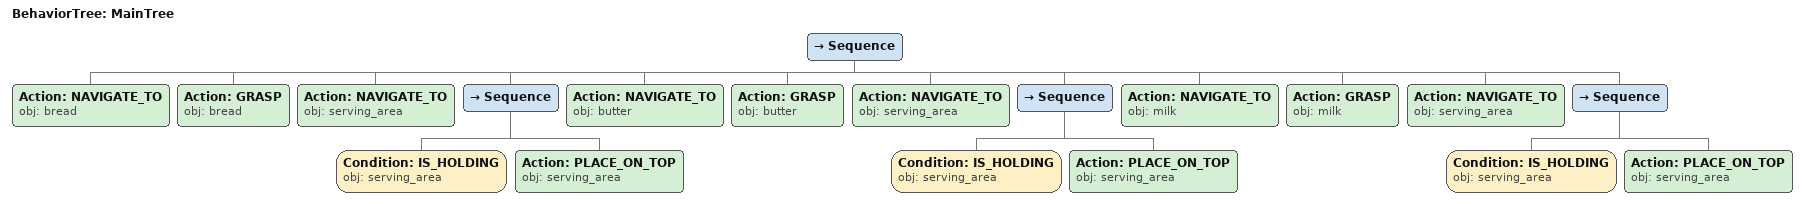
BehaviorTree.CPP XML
<root main_tree_to_execute="MainTree">
  <BehaviorTree ID="MainTree">
    <Sequence>
      <!-- Navigate to bread -->
      <Action ID="NAVIGATE_TO" obj="bread" />
      <!-- Grasp bread -->
      <Action ID="GRASP" obj="bread" />
      <!-- Navigate to serving_area -->
      <Action ID="NAVIGATE_TO" obj="serving_area" />
      <Sequence>
        <!-- Check serving_area is holding before PLACE_ON_TOP -->
        <Condition ID="IS_HOLDING" obj="serving_area" />
        <!-- Place on serving_area -->
        <Action ID="PLACE_ON_TOP" obj="serving_area" />
      </Sequence>

      <!-- Navigate to butter -->
      <Action ID="NAVIGATE_TO" obj="butter" />
      <!-- Grasp butter -->
      <Action ID="GRASP" obj="butter" />
      <!-- Navigate to serving_area -->
      <Action ID="NAVIGATE_TO" obj="serving_area" />
      <Sequence>
        <!-- Check serving_area is holding before PLACE_ON_TOP -->
        <Condition ID="IS_HOLDING" obj="serving_area" />
        <!-- Place on serving_area -->
        <Action ID="PLACE_ON_TOP" obj="serving_area" />
      </Sequence>

      <!-- Navigate to milk -->
      <Action ID="NAVIGATE_TO" obj="milk" />
      <!-- Grasp milk -->
      <Action ID="GRASP" obj="milk" />
      <!-- Navigate to serving_area -->
      <Action ID="NAVIGATE_TO" obj="serving_area" />
      <Sequence>
        <!-- Check serving_area is holding before PLACE_ON_TOP -->
        <Condition ID="IS_HOLDING" obj="serving_area" />
        <!-- Place on serving_area -->
        <Action ID="PLACE_ON_TOP" obj="serving_area" />
      </Sequence>

    </Sequence>
  </BehaviorTree>
</root>
